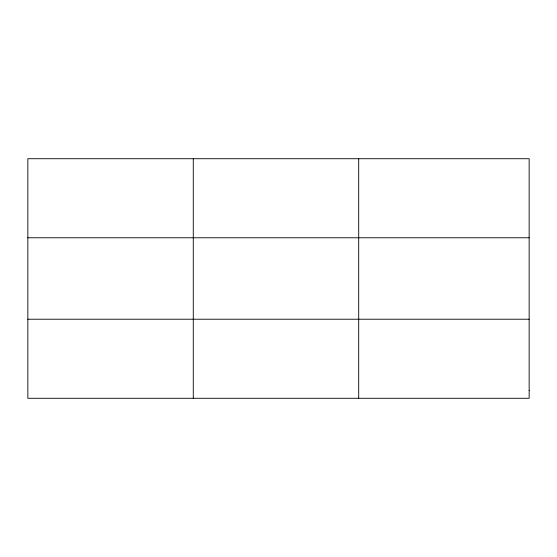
<?xml version="1.0" encoding="UTF-8"?>
<svg xmlns="http://www.w3.org/2000/svg" width="557" height="557" viewBox="0 0 557 557"><rect width="100%" height="100%" fill="white"/><g stroke="black" fill="none" stroke-linecap="round" stroke-linejoin="round"><path stroke-width="0.84" d="M193.279 398.283L193.279 158.717M358.708 398.283L358.708 158.717M27.85 237.776L529.15 237.776M27.85 319.224L529.15 319.224M529.15 390.373L529.15 398.283L27.85 398.283L27.85 158.717L529.15 158.717L529.15 390.373"/></g></svg>
